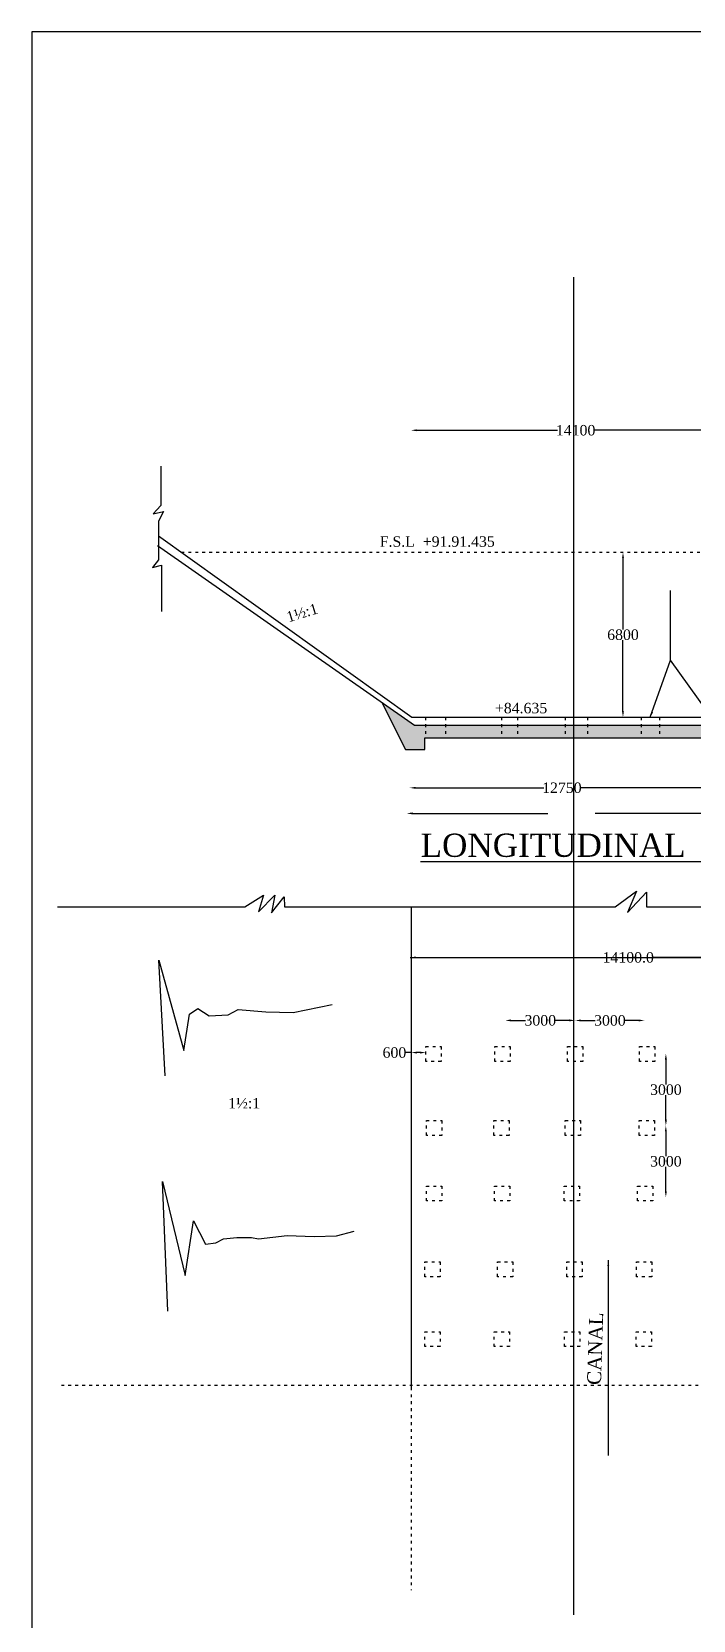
# Model space of a CAD drawing. Header units: millimetres. Extents: x 3593 to 178538, y 3198 to 112980.
# Drawn here: x 3593 to 32073, y 44613 to 112980 of the extents above; entities that cross this region are included whole.
import ezdxf

# ---------------------------------------------------------------- set-up
doc = ezdxf.new("R2010")
doc.units = ezdxf.units.MM
doc.header["$MEASUREMENT"] = 0
doc.header["$PDMODE"] = 66
doc.header["$PDSIZE"] = 170
doc.linetypes.add('ACAD_ISO03W100', pattern=[30, 12, -18])
for name, color, linetype in [('DIM', 5, 'Continuous'), ('DOT LINE', 3, 'ACAD_ISO03W100'), ('DWG. LINE', 1, 'Continuous'), ('HATCH', 2, 'Continuous'), ('TEXT', 7, 'Continuous')]:
    doc.layers.add(name, color=color, linetype=linetype)
doc.layers.add('TITLE', color=7, linetype='Continuous', lineweight=30)
doc.styles.get("Standard").update_dxf_attribs({"font": 'TIMES.TTF', "height": 450})
doc.dimstyles.get("Standard").update_dxf_attribs({"dimtxt": 450, "dimasz": 250, "dimexe": 0.18, "dimexo": 0.0625, "dimgap": 0.09, "dimtad": 0, "dimtih": 1, "dimtoh": 1, "dimdec": 1, "dimzin": 0, "dimdsep": 46, "dimtxsty": 'Standard', "dimcen": 0.09, "dimse1": 1, "dimse2": 1, "dimclrd": 5, "dimclre": 5, "dimclrt": 4, "dimadec": 0, "dimazin": 0, "dimtfac": 1, "dimtdec": 1, "dimtofl": 0, "dimtmove": 0, "dimatfit": 3, "dimfxl": 1, "dimtolj": 1, "dimtzin": 0, "dimarcsym": 0})

# ---------------------------------------------------------------- blocks, each defined once
blk = doc.blocks.new('*D2')
at = {"layer": 'Defpoints', "color": 0}
for p in [(19882, 73137), (33982, 73137), (33982, 73137)]:
    blk.add_point(p, dxfattribs=at)
at = {"layer": 'DIM', "color": 5, "lineweight": -2}
for p, q in [((20132, 73137), (28244, 73137)), ((33732, 73137), (30303, 73137))]:
    blk.add_line(p, q, dxfattribs=at)
at = {"layer": 'DIM', "color": 5}
for points in [[(20132, 73179), (20132, 73096), (19882, 73137)], [(33732, 73179), (33732, 73096), (33982, 73137)]]:
    blk.add_solid(points, dxfattribs=at)
at = {"layer": 'DIM', "color": 4, "insert": (29274, 73137), "char_height": 450, "attachment_point": 5}
blk.add_mtext('\\A1;14100.0', dxfattribs=at)
blk = doc.blocks.new('*D3')
at = {"layer": 'Defpoints', "color": 0}
for p in [(19866, 80481), (32968, 80481), (32968, 80440)]:
    blk.add_point(p, dxfattribs=at)
at = {"layer": 'DIM', "color": 5, "lineweight": -2}
for p, q in [((20116, 80440), (25637, 80440)), ((32718, 80440), (27197, 80440))]:
    blk.add_line(p, q, dxfattribs=at)
at = {"layer": 'DIM', "color": 5}
for points in [[(20116, 80481), (20116, 80398), (19866, 80440)], [(32718, 80481), (32718, 80398), (32968, 80440)]]:
    blk.add_solid(points, dxfattribs=at)
at = {"layer": 'DIM', "color": 4, "insert": (26417, 80440), "char_height": 450, "attachment_point": 5}
blk.add_mtext('\\A1;12750', dxfattribs=at)
blk = doc.blocks.new('*D12')
at = {"layer": 'Defpoints', "color": 0}
for p in [(19916, 95920), (34102, 95920), (34102, 95828)]:
    blk.add_point(p, dxfattribs=at)
at = {"layer": 'DIM', "color": 5, "lineweight": -2}
for p, q in [((20166, 95828), (26229, 95828)), ((33852, 95828), (27789, 95828))]:
    blk.add_line(p, q, dxfattribs=at)
at = {"layer": 'DIM', "color": 5}
for points in [[(20166, 95870), (20166, 95787), (19916, 95828)], [(33852, 95870), (33852, 95787), (34102, 95828)]]:
    blk.add_solid(points, dxfattribs=at)
at = {"layer": 'DIM', "color": 4, "insert": (27009, 95828), "char_height": 450, "attachment_point": 5}
blk.add_mtext('\\A1;14100', dxfattribs=at)
blk = doc.blocks.new('*D23')
at = {"layer": 'Defpoints', "color": 0}
for p in [(19930, 69044), (20556, 69044), (20556, 69044)]:
    blk.add_point(p, dxfattribs=at)
at = {"layer": 'DIM', "color": 5, "lineweight": -2}
for p, q in [((19930, 69044), (19680, 69044)), ((20306, 69044), (20180, 69044))]:
    blk.add_line(p, q, dxfattribs=at)
at = {"layer": 'DIM', "color": 5}
for points in [[(20180, 69086), (20180, 69002), (19930, 69044)], [(20306, 69086), (20306, 69002), (20556, 69044)]]:
    blk.add_solid(points, dxfattribs=at)
at = {"layer": 'DIM', "color": 4, "insert": (19208, 69044), "char_height": 450, "attachment_point": 5}
blk.add_mtext('\\A1;600', dxfattribs=at)
blk = doc.blocks.new('*D24')
at = {"layer": 'Defpoints', "color": 0}
for p in [(23982, 70451), (26994, 70451), (26994, 70429)]:
    blk.add_point(p, dxfattribs=at)
at = {"layer": 'DIM', "color": 5, "lineweight": -2}
for p, q in [((24232, 70429), (24849, 70429)), ((26744, 70429), (26127, 70429))]:
    blk.add_line(p, q, dxfattribs=at)
at = {"layer": 'DIM', "color": 5}
for points in [[(24232, 70471), (24232, 70387), (23982, 70429)], [(26744, 70471), (26744, 70387), (26994, 70429)]]:
    blk.add_solid(points, dxfattribs=at)
at = {"layer": 'DIM', "color": 4, "insert": (25488, 70429), "char_height": 450, "attachment_point": 5}
blk.add_mtext('\\A1;3000', dxfattribs=at)
blk = doc.blocks.new('*D25')
at = {"layer": 'Defpoints', "color": 0}
for p in [(26994, 70429), (29975, 70429), (29975, 70426)]:
    blk.add_point(p, dxfattribs=at)
at = {"layer": 'DIM', "color": 5, "lineweight": -2}
for p, q in [((27244, 70426), (27846, 70426)), ((29725, 70426), (29124, 70426))]:
    blk.add_line(p, q, dxfattribs=at)
at = {"layer": 'DIM', "color": 5}
for points in [[(27244, 70468), (27244, 70385), (26994, 70426)], [(29725, 70468), (29725, 70385), (29975, 70426)]]:
    blk.add_solid(points, dxfattribs=at)
at = {"layer": 'DIM', "color": 4, "insert": (28485, 70426), "char_height": 450, "attachment_point": 5}
blk.add_mtext('\\A1;3000', dxfattribs=at)
blk = doc.blocks.new('*D26')
at = {"layer": 'Defpoints', "color": 0}
for p in [(30888, 68994), (30888, 65900), (30895, 65900)]:
    blk.add_point(p, dxfattribs=at)
at = {"layer": 'DIM', "color": 5, "lineweight": -2}
for p, q in [((30895, 68744), (30895, 67675)), ((30895, 66150), (30895, 67218))]:
    blk.add_line(p, q, dxfattribs=at)
at = {"layer": 'DIM', "color": 5}
for points in [[(30853, 68744), (30937, 68744), (30895, 68994)], [(30853, 66150), (30937, 66150), (30895, 65900)]]:
    blk.add_solid(points, dxfattribs=at)
at = {"layer": 'DIM', "color": 4, "insert": (30895, 67446), "char_height": 450, "attachment_point": 5}
blk.add_mtext('\\A1;3000', dxfattribs=at)
blk = doc.blocks.new('*D27')
at = {"layer": 'Defpoints', "color": 0}
for p in [(30895, 65900), (30894, 62825), (30895, 62825)]:
    blk.add_point(p, dxfattribs=at)
at = {"layer": 'DIM', "color": 5, "lineweight": -2}
for p, q in [((30894, 65650), (30894, 64591)), ((30894, 63075), (30894, 64133))]:
    blk.add_line(p, q, dxfattribs=at)
at = {"layer": 'DIM', "color": 5}
for points in [[(30853, 65650), (30936, 65650), (30894, 65900)], [(30853, 63075), (30936, 63075), (30894, 62825)]]:
    blk.add_solid(points, dxfattribs=at)
at = {"layer": 'DIM', "color": 4, "insert": (30894, 64362), "char_height": 450, "attachment_point": 5}
blk.add_mtext('\\A1;3000', dxfattribs=at)
blk = doc.blocks.new('*D78')
at = {"layer": 'Defpoints', "color": 0}
for p in [(29048, 90576), (29048, 90576), (29048, 83477)]:
    blk.add_point(p, dxfattribs=at)
at = {"layer": 'DIM', "color": 5, "lineweight": -2}
for p, q in [((29048, 90326), (29048, 87256)), ((29048, 83727), (29048, 86798))]:
    blk.add_line(p, q, dxfattribs=at)
at = {"layer": 'DIM', "color": 5}
for points in [[(29007, 90326), (29090, 90326), (29048, 90576)], [(29007, 83727), (29090, 83727), (29048, 83477)]]:
    blk.add_solid(points, dxfattribs=at)
at = {"layer": 'DIM', "color": 4, "insert": (29048, 87027), "char_height": 450, "attachment_point": 5}
blk.add_mtext('\\A1;6800', dxfattribs=at)

msp = doc.modelspace()

# ---------------------------------------------------------------- hatches: boundary and pattern name
at = {"layer": 'HATCH'}
h = msp.add_hatch(dxfattribs=at)
h.set_pattern_fill('AR-CONC', color=256, scale=100, style=0)
h.set_pattern_definition([(50, (0, 0), (717.2602, -62.752), [75, -825]), (355, (0, 0), (-138.7513, 752.192), [60, -660]), (100.4514, (59.8, -5.2), (578.5094, 689.4395), [63.74, -701.142]), (46.1842, (0, 200), (1067.241, -165.519), [112.5, -1237.5]), (96.6356, (88.9, 186.2), (934.663, 974.118), [95.61, -1051.713]), (351.1842, (0, 200), (934.662, 974.119), [90, -990]), (21, (100, 150), (596.907, -402.619), [75, -825]), (326, (100, 150), (243.3153, 725.15), [60, -660]), (71.4514, (149.74, 116.45), (840.2226, 322.5305), [63.74, -701.142]), (37.5, (0, 0), (12.15986, 332.89385), [0, -652, 0, -670, 0, -662.5]), (7.5, (0, 0), (263.0695, 394.4117), [0, -382, 0, -637, 0, -252.5]), (327.5, (-223, 0), (533.82244, -22.5549), [0, -250, 0, -780, 0, -1035]), (317.5, (-323, 0), (583.1862, 100.105), [0, -325, 0, -518, 0, -735])])
h.paths.add_polyline_path([(20542.5, 83130.5), (20070, 83130.5), (18669.17, 84110.67), (19679.5, 82082), (20523.5, 82082), (20523.5, 82584.5), (20542.5, 82584.5)])
h.paths.add_polyline_path([(21405.5, 83130.5), (20542.5, 83130.5), (20542.5, 82584.5), (21405.5, 82584.5)])
h.paths.add_polyline_path([(23811.5, 83130.5), (21405.5, 83130.5), (21405.5, 82584.5), (23811.5, 82584.5)])
h.paths.add_polyline_path([(24503, 83130.5), (23811.5, 83130.5), (23811.5, 82584.5), (24503, 82584.5)])
h.paths.add_polyline_path([(26561, 83130.5), (24503, 83130.5), (24503, 82584.5), (26561, 82584.5)])
h.paths.add_polyline_path([(27517.5, 83130.5), (26561, 83130.5), (26561, 82584.5), (27517.5, 82584.5)])
h.paths.add_polyline_path([(29830.5, 83130.5), (27517.5, 83130.5), (27517.5, 82584.5), (29830.5, 82584.5)])
h.paths.add_polyline_path([(30615, 83130.5), (29830.5, 83130.5), (29830.5, 82584.5), (30615, 82584.5)])
h.paths.add_polyline_path([(32753, 83130.5), (30615, 83130.5), (30615, 82584.5), (32753, 82584.5)])
h.paths.add_polyline_path([(33376, 83130.5), (32753, 83130.5), (32753, 82584.5), (32989.5, 82584.5), (32989.5, 82216), (33376, 82216)])
h.paths.add_polyline_path([(35483, 83130.5), (33376, 83130.5), (33376, 82216), (35483, 82216)])
h.paths.add_polyline_path([(36022.5, 83130.5), (35483, 83130.5), (35483, 82216), (36022.5, 82216)])
h.paths.add_polyline_path([(37500.5, 83130.5), (36022.5, 83130.5), (36022.5, 82216), (37500.5, 82216)])
h.paths.add_polyline_path([(38001, 83130.5), (37500.5, 83130.5), (37500.5, 82216), (38001, 82216)])
h.paths.add_polyline_path([(41165, 83336.5), (40539.5, 83336.5), (38737.5, 83336.5), (38737.5, 83130.5), (38001, 83130.5), (38001, 82216), (38395, 82216), (38395, 82673), (41165, 82673)])
h.paths.add_polyline_path([(39734.06, 84809), (38737.5, 84809), (38737.5, 83336.5), (40539.5, 83336.5)])
h.paths.add_polyline_path([(40912.5, 84809), (39734.06, 84809), (40114.98, 84112.6), (40912.5, 84112.6)])
h.paths.add_polyline_path([(42420.5, 84809), (41524.5, 84809), (41524.5, 84112.6), (42420.5, 84112.6)])
h.paths.add_polyline_path([(43845, 84809), (42988.5, 84809), (42988.5, 84112.6), (43845, 84112.6)])
h.paths.add_polyline_path([(47015, 85707.5), (46238.19, 85707.5), (45825, 86348.5), (44761, 86348.5), (44761, 84809), (44319.5, 84809), (44319.5, 84324), (47015, 84324)])
h.paths.add_polyline_path([(47274, 86348.5), (45825, 86348.5), (46238.19, 85707.5), (47015, 85707.5), (47274, 85707.5)])
h.paths.add_polyline_path([(48270.5, 86348.5), (47743, 86348.5), (47743, 85707.5), (48270.5, 85707.5)])
h.paths.add_polyline_path([(49514.5, 86348.5), (48760.5, 86348.5), (48760.5, 85707.5), (49514.5, 85707.5)])
h.paths.add_polyline_path([(50016, 86348.5), (49514.5, 86348.5), (49514.5, 85707.5), (50016, 85707.5)])
h.paths.add_polyline_path([(50554, 86348.5), (50016, 86348.5), (50016, 85707.5), (50554, 85707.5)])
h.paths.add_polyline_path([(51552.5, 88120.5), (50728, 88120.5), (50728, 86348.5), (50554, 86348.5), (50554, 85890), (53187.5, 85890), (53187.5, 86437.5), (52603, 86437.5)])
h.paths.add_polyline_path([(54180, 87355), (52486, 87355), (51552.5, 88120.5), (52603, 86437.5), (54180, 86437.5)])
h.paths.add_polyline_path([(54825.5, 87355), (54180, 87355), (54180, 86437.5), (54825.5, 86437.5)])
h.paths.add_polyline_path([(57133, 87405), (59883, 87405), (59883, 88123), (59392.5, 88123), (59392.5, 89990.73), (56381.5, 87355), (54825.5, 87355), (54825.5, 86437.5), (56142, 86437.5)])

# ---------------------------------------------------------------- linework, layer by layer
at = {"layer": 'DIM', "color": 5}
for p, q in [((19986.5, 79339), (25817.25, 79339)), ((33686, 79339), (27855.25, 79339))]:
    msp.add_line(p, q, dxfattribs=at)
msp.add_solid([(19986.5, 79380.67), (19986.5, 79297.33), (19736.5, 79339)], dxfattribs=at)
at = {"layer": 'DOT LINE', "ltscale": 10}
for points in [[(10036.15, 90576.11), (59392.5, 90576.11)], [(20542.5, 83477), (20542.5, 82584.5)], [(21405.5, 83477), (21405.5, 82584.5)], [(23811.5, 83477), (23811.5, 82584.5)], [(24503, 83477), (24503, 82584.5)], [(26561, 83477), (26561, 82584.5)], [(27517.5, 83477), (27517.5, 82584.5)], [(29830.5, 83477), (29830.5, 82584.5)], [(30615, 83477), (30615, 82584.5)], [(4867.5, 54731.5), (88334.5, 54731.5)], [(19930.5, 54635), (19930.5, 45908)]]:
    msp.add_lwpolyline(points, dxfattribs=at)
for points in [[(20556, 69300), (21215, 69300), (21215, 68664.5), (20556, 68664.5)], [(23531.5, 69300), (24190.5, 69300), (24190.5, 68664.5), (23531.5, 68664.5)], [(26661.5, 69300), (27320.5, 69300), (27320.5, 68664.5), (26661.5, 68664.5)], [(29766, 69300), (30425, 69300), (30425, 68664.5), (29766, 68664.5)], [(20589, 66115.5), (21248, 66115.5), (21248, 65480), (20589, 65480)], [(23486, 66115.5), (24145, 66115.5), (24145, 65480), (23486, 65480)], [(26564.5, 66115.5), (27223.5, 66115.5), (27223.5, 65480), (26564.5, 65480)], [(29747, 66115.5), (30406, 66115.5), (30406, 65480), (29747, 65480)], [(20589, 63298.5), (21248, 63298.5), (21248, 62663), (20589, 62663)], [(23516.5, 63298.5), (24175.5, 63298.5), (24175.5, 62663), (23516.5, 62663)], [(26516, 63298.5), (27175, 63298.5), (27175, 62663), (26516, 62663)], [(29675.5, 63298.5), (30334.5, 63298.5), (30334.5, 62663), (29675.5, 62663)], [(20513, 60034), (21172, 60034), (21172, 59398.5), (20513, 59398.5)], [(23649.5, 60034), (24308.5, 60034), (24308.5, 59398.5), (23649.5, 59398.5)], [(26627, 60034), (27286, 60034), (27286, 59398.5), (26627, 59398.5)], [(29624.5, 60034), (30283.5, 60034), (30283.5, 59398.5), (29624.5, 59398.5)], [(20513, 57029), (21172, 57029), (21172, 56393.5), (20513, 56393.5)], [(23507, 57029), (24166, 57029), (24166, 56393.5), (23507, 56393.5)], [(26537, 57029), (27196, 57029), (27196, 56393.5), (26537, 56393.5)], [(29612.5, 57029), (30271.5, 57029), (30271.5, 56393.5), (29612.5, 56393.5)]]:
    msp.add_lwpolyline(points, close=True, dxfattribs=at)
at = {"layer": 'DWG. LINE'}
for points in [[(26916.5, 102416), (26916.5, 44850)], [(9152, 94288.5), (9152, 92591.5), (8820.5, 92227), (9264.5, 92338), (9054.5, 91922), (9054.5, 90252), (8792.5, 89927.5), (9177, 90018.5), (9177, 88032)], [(9054.5, 91278.13), (19963, 83477), (34059.5, 83477), (47333.5, 92276.5), (50210, 92276.5), (51497, 93150), (55771, 93150), (57807, 92015)], [(9006, 90872), (20070, 83130.5), (38737.5, 83130.5), (38737.5, 84996.5), (44755.5, 84996.5)], [(18669.17, 84110.67), (19679.5, 82082), (20523.5, 82082), (20523.5, 82584.5), (32989.5, 82584.5), (32989.5, 82216), (38395, 82216), (38395, 82673), (41165, 82673), (41165, 83336.5), (40539.5, 83336.5)], [(28715, 75320.83), (29629.5, 75989.5), (29239.5, 75066.5), (30067.5, 75946), (30067.5, 75320.83)], [(4703.95, 75320.83), (12773.5, 75320.83)], [(12773.5, 75320.83), (13570.5, 75817.5), (13353.5, 75099), (14060, 75823.5), (13917.5, 75055.5), (14463.5, 75743), (14473.01, 75320.83)], [(14473.01, 75320.83), (28715, 75320.83)], [(19930.5, 75320.83), (19930.5, 54635)], [(30067.5, 75320.83), (40621, 75320.83)], [(19882.01, 73137.41), (33982.01, 73137.41)]]:
    msp.add_lwpolyline(points, dxfattribs=at)
at = {"layer": 'HATCH'}
for points in [[(9335.5, 68048.5), (9067, 73028.5), (10141, 69131), (10391.5, 70704.5), (10749.5, 70937), (11232.5, 70633), (12056, 70668.5), (12485.5, 70901), (13666.5, 70793.5), (14847.5, 70776), (16530, 71115.5)], [(9455.5, 57919.5), (9220, 63502.5), (10191.5, 59456), (10555, 61796.5), (11078.5, 60795), (11522.5, 60857), (11841.5, 61034), (12418.5, 61087.5), (13057.5, 61087.5), (13353.5, 61026.5), (14587, 61177), (15758, 61133), (16707.5, 61150.5), (17479.5, 61354.5)]]:
    msp.add_lwpolyline(points, dxfattribs=at)
at = {"layer": 'TITLE'}
msp.add_lwpolyline([(178352, 112980), (3593, 112980), (3593, 3198), (178352, 3198)], close=True, dxfattribs=at)

# ---------------------------------------------------------------- texts
at = {"layer": 'TEXT'}
for s, p in [('F.S.L  +91.91.435', (18576, 90815)), ('+84.635', (23534.5, 83646.5))]:
    msp.add_text(s, height=450, dxfattribs=at).set_placement(p)
for s, height, rotation, p in [('1½:1', 450, 16.9855299, (14640.2, 87556.47)), ('1½:1', 450, 0.1153699, (12048.86, 66640.03)), ('CANAL', 600, 88.1372454, (28098, 54731.5))]:
    msp.add_text(s, height=height, rotation=rotation, dxfattribs=at).set_placement(p)
at = {"layer": 'TITLE'}
msp.add_text('%%ULONGITUDINAL  SECTION', height=1000, dxfattribs=at).set_placement((20335.93, 77468.54))

# ---------------------------------------------------------------- dimensions: what is measured, and where the dimension line sits
at = {"layer": 'DIM'}
for p1, p2, distance, text, picture, middle in [((19916, 95920), (34102, 95920), -91.5, '14100', '*D12', (27009, 95828.5)), ((29048.5, 83477), (29048.5, 90576.11), 0, '6800', '*D78', (29048.5, 87026.56)), ((19866, 80481), (32967.5, 80481), -41.5, '12750', '*D3', (26416.75, 80439.5)), ((23982, 70451), (26994.5, 70451), -22, '3000', '*D24', (25488.25, 70429)), ((26994.5, 70429), (29975, 70429), -2.59, '3000', '*D25', (28484.75, 70426.41)), ((30887.5, 68993.5), (30887.5, 65899.5), 7.5, '3000', '*D26', (30895, 67446.5)), ((30895, 65899.5), (30895, 62825), -0.5, '3000', '*D27', (30894.5, 64362.25))]:
    dim = msp.add_aligned_dim(p1=p1, p2=p2, distance=distance, text=text, dimstyle='Standard', dxfattribs=at)
    dim.commit()
    dim.dimension.update_dxf_attribs({"geometry": picture, "text_midpoint": middle})
dim = msp.add_linear_dim(base=(33982.01, 73137.41), p1=(19882.01, 73137.41), p2=(33982.01, 73137.41), angle=0, dimstyle='Standard', override={"dimtxt": 900}, dxfattribs=at)
dim.commit()
dim.dimension.update_dxf_attribs({"geometry": '*D2', "text_midpoint": (29273.5, 73137.41), "dimtype": 161})
dim = msp.add_linear_dim(base=(20556, 69044), p1=(19930.5, 69044), p2=(20556, 69044), angle=0, text='600', dimstyle='Standard', dxfattribs=at)
dim.commit()
dim.dimension.update_dxf_attribs({"geometry": '*D23', "text_midpoint": (19208.19, 69044), "dimtype": 161})

# ---------------------------------------------------------------- leaders
for points in [[(33102.5, 83130.5), (31094, 85931.5), (31094, 88937.5)], [(30225.5, 83477), (31094, 85931.5)], [(28415, 60108), (28415, 51707.5)]]:
    msp.add_leader(points, dimstyle='Standard', override={"dimgap": 0.09, "dimtad": 0}, dxfattribs=at)

doc.saveas('drawing.dxf')
